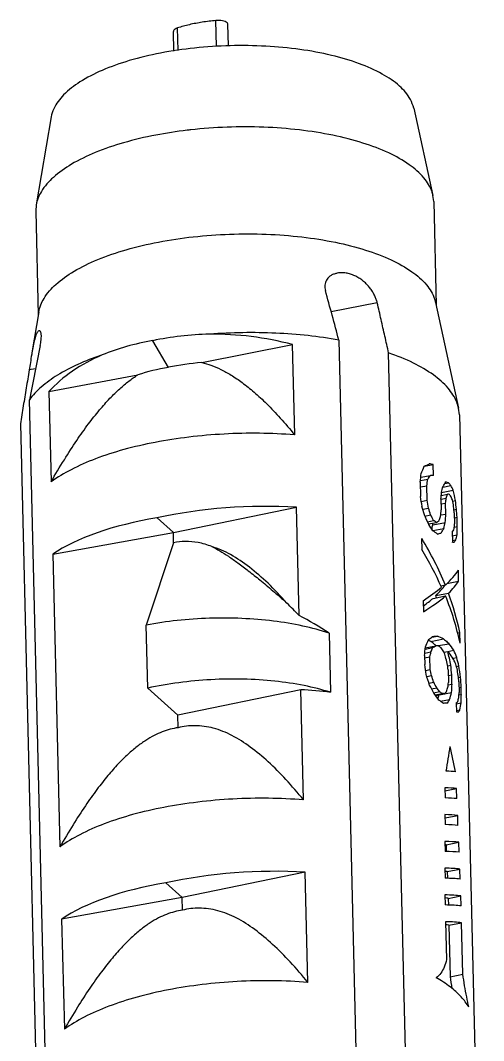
# Model space of a CAD drawing. Header units: millimetres. Extents: x 306 to 1885, y 393 to 1000.
# Drawn here: x 499.11 to 505.86, y 728.05 to 742.92 of the extents above; entities that cross this region are included whole.
import ezdxf

# ---------------------------------------------------------------- set-up
doc = ezdxf.new("R2010")
doc.units = ezdxf.units.MM

# ---------------------------------------------------------------- blocks, each defined once
blk = doc.blocks.new('u51')
at = {"color": 7}
for p, q in [((51.798, -83.133), (51.446, -68.554)), ((45.4, -83.262), (45.048, -68.695)), ((51.315, -68.905), (51.667, -83.484)), ((46.079, -69.588), (46.431, -84.167)), ((47.157, -84.353), (46.805, -69.774)), ((51.196, -75.916), (51.157, -74.311)), ((47.607, -74.995), (47.646, -76.6)), ((45.535, -75.078), (45.35, -75.114)), ((45.35, -75.114), (45.368, -75.864)), ((45.553, -75.829), (45.535, -75.078)), ((45.602, -75.879), (45.588, -75.329)), ((45.553, -75.829), (45.368, -75.864)), ((49.44, -76.23), (51.196, -75.916)), ((45.374, -76.108), (45.378, -76.255)), ((49.436, -76.047), (49.44, -76.23)), ((45.562, -76.219), (45.378, -76.255)), ((45.562, -76.219), (45.56, -76.121)), ((45.611, -76.269), (45.607, -76.123)), ((47.646, -76.6), (49.44, -76.23)), ((49.678, -76.445), (49.44, -76.23)), ((45.39, -76.499), (45.393, -76.646)), ((45.578, -76.61), (45.575, -76.514)), ((45.611, -76.659), (45.607, -76.513)), ((45.578, -76.61), (45.393, -76.646)), ((45.405, -76.89), (45.409, -77.037)), ((45.593, -77.001), (45.591, -76.903)), ((45.611, -77.049), (45.608, -76.903)), ((51.324, -81.234), (51.221, -76.97)), ((45.593, -77.001), (45.409, -77.037)), ((45.421, -77.281), (45.425, -77.428)), ((45.611, -77.439), (45.608, -77.293)), ((45.609, -77.392), (45.425, -77.428)), ((45.437, -77.673), (45.441, -77.819)), ((45.612, -77.829), (45.608, -77.683)), ((47.672, -77.654), (47.71, -79.259)), ((45.611, -77.786), (45.441, -77.819)), ((49.5, -78.706), (49.504, -78.889)), ((47.71, -79.259), (49.504, -78.889)), ((49.504, -78.889), (49.941, -79.283)), ((45.445, -79.054), (45.375, -79.068)), ((45.444, -78.957), (45.391, -78.967)), ((45.447, -79.067), (45.444, -78.934)), ((45.407, -79.183), (45.372, -79.19)), ((45.372, -79.19), (45.374, -79.296)), ((45.408, -79.377), (45.404, -79.217)), ((45.698, -79.183), (45.515, -79.218)), ((45.674, -79.09), (45.543, -79.115)), ((45.747, -79.175), (45.612, -79.201)), ((45.753, -79.183), (45.649, -79.203)), ((45.773, -79.215), (45.689, -79.231)), ((47.3, -80.083), (47.279, -79.221)), ((45.406, -79.29), (45.374, -79.296)), ((45.564, -79.33), (45.508, -79.341)), ((45.508, -79.341), (45.511, -79.474)), ((45.564, -79.551), (45.56, -79.365)), ((45.806, -79.271), (45.731, -79.286)), ((45.844, -79.353), (45.775, -79.367)), ((49.941, -79.283), (49.963, -80.2)), ((45.411, -79.435), (45.384, -79.44)), ((45.562, -79.464), (45.511, -79.474)), ((45.876, -79.452), (45.807, -79.465)), ((45.441, -79.599), (45.407, -79.605)), ((45.571, -79.608), (45.524, -79.617)), ((45.894, -79.54), (45.825, -79.554)), ((45.825, -79.554), (45.829, -79.74)), ((45.909, -79.758), (45.906, -79.625)), ((45.49, -79.718), (45.439, -79.728)), ((45.57, -79.816), (45.483, -79.833)), ((45.626, -79.806), (45.571, -79.817)), ((45.904, -79.794), (45.816, -79.811)), ((45.908, -79.725), (45.829, -79.74)), ((45.39, -79.935), (45.393, -80.095)), ((45.705, -79.901), (45.552, -79.93)), ((45.815, -79.963), (45.632, -79.999)), ((45.897, -79.869), (45.745, -79.898)), ((45.9, -79.851), (45.788, -79.872)), ((45.427, -80.088), (45.393, -80.095)), ((45.803, -80.023), (45.721, -80.039)), ((49.565, -81.399), (49.963, -80.2)), ((45.928, -80.556), (45.924, -80.396)), ((47.736, -80.341), (47.774, -81.918)), ((45.743, -80.63), (45.56, -80.665)), ((45.784, -80.59), (45.601, -80.625)), ((45.582, -80.807), (45.411, -80.84)), ((45.411, -80.84), (45.415, -80.999)), ((45.671, -80.772), (45.605, -80.785)), ((45.95, -81.461), (45.946, -81.301)), ((51.324, -81.234), (49.568, -81.548)), ((45.504, -81.431), (45.451, -81.441)), ((45.507, -81.568), (45.503, -81.409)), ((49.565, -81.399), (49.568, -81.548)), ((45.506, -81.502), (45.434, -81.516)), ((45.787, -81.578), (45.625, -81.61)), ((45.719, -81.532), (45.669, -81.542)), ((49.568, -81.548), (47.774, -81.918)), ((49.806, -81.763), (49.568, -81.548)), ((45.475, -81.629), (45.431, -81.638)), ((45.431, -81.638), (45.434, -81.771)), ((45.475, -81.835), (45.471, -81.676)), ((45.789, -81.661), (45.605, -81.696)), ((45.848, -81.675), (45.735, -81.696)), ((45.865, -81.707), (45.776, -81.725)), ((45.473, -81.764), (45.434, -81.771)), ((45.48, -81.881), (45.443, -81.888)), ((45.672, -81.805), (45.598, -81.819)), ((45.598, -81.819), (45.602, -81.979)), ((45.669, -82.038), (45.665, -81.878)), ((45.902, -81.79), (45.82, -81.806)), ((45.933, -81.888), (45.851, -81.904)), ((45.499, -82.008), (45.458, -82.016)), ((45.668, -82.034), (45.593, -82.049)), ((45.667, -81.966), (45.602, -81.979)), ((45.955, -82.003), (45.869, -82.019)), ((45.869, -82.019), (45.874, -82.232)), ((45.659, -82.132), (45.49, -82.165)), ((45.664, -82.091), (45.575, -82.109)), ((45.97, -82.286), (45.965, -82.073)), ((45.642, -82.211), (45.523, -82.233)), ((45.613, -82.264), (45.56, -82.275)), ((45.967, -82.309), (45.862, -82.329)), ((45.968, -82.214), (45.874, -82.232)), ((51.381, -83.605), (51.35, -82.288)), ((45.778, -82.38), (45.782, -82.54)), ((45.963, -82.354), (45.819, -82.382)), ((45.911, -82.515), (45.782, -82.54)), ((47.8, -82.972), (47.832, -84.288)), ((45.4, -83.262), (45.411, -83.36)), ((45.748, -84.902), (45.411, -83.36)), ((51.381, -83.605), (50.088, -83.846)), ((49.64, -83.956), (49.868, -84.345)), ((51.577, -83.936), (51.669, -83.918)), ((49.154, -84.026), (47.832, -84.288)), ((51.529, -84.763), (51.629, -84.168)), ((51.573, -86.233), (51.536, -84.718)), ((45.775, -86.373), (45.738, -84.858)), ((46.596, -84.896), (47.268, -84.766)), ((51.348, -87.605), (51.566, -86.323)), ((51.566, -86.323), (51.573, -86.233)), ((45.775, -86.373), (45.786, -86.462)), ((46.066, -87.732), (45.786, -86.462)), ((49.5, -88.572), (49.508, -88.902)), ((49.561, -88.563), (49.568, -88.852)), ((48.766, -88.64), (48.773, -88.955)), ((48.94, -88.629), (48.949, -89.009))]:
    blk.add_line(p, q, dxfattribs=at)
for centre, radius, start, end in [((46.606, -77.781), 1.607, 232.7377, 235.6252), ((46.598, -77.929), 1.588, 233.3033, 235.0561), ((48.097, -72.491), 6.779, 263.07, 266.73), ((46.374, -78.919), 1.205, 226.7787, 228.1748), ((46.623, -78.583), 1.603, 233.311, 235.0484), ((46.514, -79.068), 1.136, 226.925, 228.4359), ((46.591, -78.981), 1.252, 228.4655, 231.7154), ((50.163, -75.739), 5.203, 236.6112, 242.1978), ((56.017, -72.394), 11.477, 223.82, 225.0856), ((46.715, -80.158), 1.694, 233.9293, 236.722), ((46.708, -80.334), 1.674, 234.4762, 236.1713), ((46.264, -81.453), 0.969, 220.6303, 222.2498), ((46.261, -81.619), 0.96, 219.806, 223.0744), ((-57.419, -61.995), 111.182, 348.44034, 348.85586), ((49.154, -79.887), 4.492, 288.8472, 289.1579), ((132.629, -61.641), 88.438, 194.8812, 195.366), ((48.621, -81.068), 6.386, 276.7267, 280.8612), ((48.559, -80.587), 6.872, 276.3232, 276.7701)]:
    blk.add_arc(centre, radius, start, end, dxfattribs=at)
for centre, major_axis, ratio, start_param, end_param in [((48.409, -75.308), (3.189, 0.495), 0.089293, -2.848651, -2.660875), ((48.409, -75.308), (2.989, 0.464), 0.089293, -2.85493, -2.806176), ((48.408, -75.3), (3.201, -0.006), 0.38893, -1.162162, -0.513136), ((48.414, -75.552), (3.189, 0.495), 0.089293, -2.848651, -2.660875), ((48.418, -75.699), (3.189, 0.495), 0.089293, -2.848651, -2.660875), ((48.418, -75.699), (2.989, 0.464), 0.089293, -2.85493, -2.806176), ((48.424, -75.942), (3.189, 0.495), 0.089293, -2.842375, -2.667151), ((48.408, -75.3), (3.197, 0.162), 0.407554, -1.832151, -1.183125), ((48.427, -76.089), (3.189, 0.495), 0.089293, -2.842375, -2.667151), ((48.427, -76.089), (2.989, 0.464), 0.089293, -2.848232, -2.815678), ((48.433, -76.333), (3.189, 0.495), 0.089293, -2.836103, -2.673423), ((48.437, -76.479), (3.189, 0.495), 0.089293, -2.836103, -2.673423), ((48.437, -76.479), (2.989, 0.464), 0.089293, -2.841538, -2.824782), ((48.443, -76.723), (3.189, 0.495), 0.089293, -2.829833, -2.679692), ((48.446, -76.869), (3.189, 0.495), 0.089293, -2.829833, -2.679692), ((48.452, -77.113), (3.189, 0.495), 0.089293, -2.823567, -2.685959), ((48.456, -77.26), (3.189, 0.495), 0.089293, -2.823567, -2.685959), ((48.462, -77.504), (3.189, 0.495), 0.089293, -2.813899, -2.702767), ((48.47, -77.867), (-1.444, 6.216), 0.468354, 1.493872, 1.553008), ((48.47, -77.867), (1.556, 6.913), 0.392424, -4.594682, -4.542686), ((48.479, -78.23), (3.167, 1.033), 0.246051, 2.788119, 2.823018), ((48.483, -78.382), (3.189, 0.48), 0.101256, -2.874466, -2.848389), ((48.424, -75.963), (1.057, 14.257), 0.202215, 1.805308, 1.8141), ((48.469, -77.798), (2.349, 3.812), 0.551563, -4.090258, -4.063962), ((48.484, -78.42), (3.176, 0.901), 0.181163, 2.788959, 2.815036), ((48.486, -78.538), (3.105, 1.547), 0.415702, 2.530793, 2.556726), ((48.486, -78.501), (3.187, 0.556), 0.042756, -2.729552, -2.686293), ((48.461, -77.49), (1.418, 8.096), 0.342931, -4.446512, -4.437783), ((48.476, -78.116), (2.593, 3.203), 0.561879, -4.005245, -3.987817), ((48.478, -78.198), (1.057, 14.257), 0.202215, -4.625782, -4.617132), ((48.486, -78.525), (2.349, 3.812), 0.551564, -4.2378, -4.211864), ((48.491, -78.724), (3.105, 1.547), 0.415704, 2.504847, 2.522146), ((48.489, -78.63), (3.189, 0.48), 0.101256, -2.709943, -2.683967), ((48.486, -78.525), (2.202, 3.573), 0.551564, -4.224565, -4.209735), ((48.481, -78.292), (3.14, -0.939), 0.718319, -2.406866, -2.363286), ((48.477, -78.131), (-2.235, 3.063), 0.757619, 1.378357, 1.413425), ((48.566, -81.841), (-1.591, 16.544), 0.179148, 7.682338, 7.691131), ((48.529, -80.314), (-1.449, 10.388), 0.284781, 1.440754, 1.449484), ((48.493, -78.82), (1.418, 8.096), 0.342931, -4.593874, -4.58523), ((48.492, -78.768), (2.593, 3.203), 0.561879, -4.152469, -4.135178), ((48.485, -78.456), (3.178, -0.663), 0.674461, -2.488658, -2.462566), ((48.481, -78.329), (-2.506, 2.595), 0.77897, 1.225056, 1.251233), ((48.472, -77.945), (-1.47, 5.743), 0.5038, -4.59257, -4.575062), ((48.464, -77.611), (-1.442, 6.265), 0.464904, -4.543864, -4.517413), ((48.522, -80.006), (-1.442, 6.265), 0.464903, 7.65745, 7.683746), ((48.514, -79.688), (-1.47, 5.743), 0.5038, 1.404393, 1.421821), ((48.512, -79.58), (-1.591, 16.544), 0.179148, 1.5472, 1.555849), ((48.454, -77.175), (-1.449, 10.388), 0.284781, -4.529971, -4.521198), ((48.412, -75.455), (-1.591, 16.544), 0.179148, -4.483732, -4.474883), ((48.512, -79.574), (-2.235, 3.063), 0.757619, 7.357849, 7.392748), ((48.507, -79.384), (-2.506, 2.595), 0.77897, 0.98244, 1.008516), ((48.505, -79.29), (3.178, -0.663), 0.674461, 3.604079, 3.630093), ((48.503, -79.236), (-1.47, 5.743), 0.5038, 7.791715, 7.826295), ((48.497, -78.957), (-1.449, 10.388), 0.284781, -4.694984, -4.68634), ((48.498, -79.01), (-1.47, 5.743), 0.5038, 1.551754, 1.569045), ((48.508, -79.447), (3.14, -0.939), 0.718318, 3.651103, 3.694529), ((48.504, -79.256), (3.202, -0.206), 0.543298, 3.521589, 3.573499), ((48.499, -79.054), (-1.745, 4.101), 0.66258, 1.457791, 1.47509), ((48.501, -79.148), (3.178, -0.663), 0.674461, -2.54066, -2.514684), ((48.518, -79.832), (2.593, 3.203), 0.561879, -4.291547, -4.274039), ((48.536, -80.603), (1.418, 8.096), 0.342931, 1.524169, 1.532942), ((48.578, -82.322), (1.057, 14.257), 0.202215, 1.40495, 1.4138), ((48.522, -80.021), (-2.267, 3.007), 0.761035, 1.025117, 1.225037), ((48.507, -79.388), (3.202, -0.158), 0.523122, -2.77985, -2.719274), ((48.505, -79.322), (3.189, 0.48), 0.101256, -2.657942, -2.63185), ((48.508, -79.449), (3.176, 0.901), 0.181163, 2.546242, 2.572419), ((48.507, -79.401), (2.995, 0.245), 0.270941, -2.709747, -2.681559), ((48.526, -80.166), (2.349, 3.812), 0.551563, -4.45547, -4.429019), ((48.526, -80.179), (-2.274, 2.995), 0.761734, 1.021992, 1.187335), ((48.507, -79.401), (3.194, 0.261), 0.270941, -2.712809, -2.652118), ((48.509, -79.485), (3.187, 0.556), 0.042757, -2.642916, -2.599336), ((48.513, -79.647), (3.167, 1.033), 0.246051, 2.484257, 2.519325), ((48.523, -80.071), (3.172, 0.965), 0.214004, 2.46311, 2.67234), ((48.528, -80.25), (3.169, 1.011), 0.236022, 8.736767, 8.902751), ((48.523, -80.071), (2.974, 0.905), 0.214004, 2.565211, 2.671586), ((48.524, -80.073), (3.169, 1.011), 0.236022, 2.697388, 2.862731), ((48.524, -80.073), (2.971, 0.948), 0.236022, 2.69894, 2.853758), ((48.526, -80.179), (-2.132, 2.808), 0.761734, 1.176425, 1.185783), ((48.527, -80.232), (3.169, 1.015), 0.237772, 8.945203, 9.145122), ((48.526, -80.181), (-2.365, 2.84), 0.769812, 1.180605, 1.389834), ((48.522, -80.002), (-2.274, 2.995), 0.761734, 1.265157, 1.431142), ((48.537, -80.618), (3.201, -0.006), 0.38893, -1.162162, -0.513136), ((48.532, -80.43), (2.827, 2.587), 0.546807, -3.831265, -3.804969), ((48.539, -80.704), (3.167, 1.033), 0.246051, 2.788119, 2.823018), ((48.542, -80.856), (3.189, 0.48), 0.101255, -2.874466, -2.848389), ((48.483, -78.411), (1.057, 14.257), 0.202215, -4.477878, -4.469085), ((48.522, -80.018), (1.418, 8.096), 0.342931, -4.455231, -4.446512), ((48.541, -80.8), (3.105, 1.547), 0.415703, 8.943855, 8.961265), ((48.545, -80.968), (3.185, 0.676), 0.043459, 2.827525, 2.844902), ((48.547, -81.066), (3.105, 1.547), 0.415703, 2.504847, 2.539438), ((48.546, -80.995), (3.185, 0.676), 0.043459, 2.654434, 2.689079), ((48.538, -80.681), (3.004, -1.49), 0.766573, -2.235507, -2.200582), ((48.548, -81.1), (1.832, 4.64), 0.497373, -4.412659, -4.39965), ((48.547, -81.045), (1.057, 14.257), 0.202215, -4.651718, -4.643074), ((48.548, -81.1), (1.954, 4.949), 0.497373, -4.417336, -4.400048), ((48.555, -81.376), (2.593, 3.203), 0.561879, -4.187081, -4.169768), ((48.551, -81.214), (3.176, 0.901), 0.181161, 2.607193, 2.6332), ((48.541, -80.795), (-2.506, 2.595), 0.778971, 1.216347, 1.242494), ((48.547, -81.045), (0.991, 13.366), 0.202215, -4.651319, -4.64941), ((48.532, -80.437), (-1.745, 4.101), 0.662581, -4.695077, -4.659955), ((48.612, -83.739), (-1.516, 13.467), 0.220032, 7.682615, 7.691407), ((48.585, -82.638), (-1.42, 7.301), 0.402038, 1.390253, 1.407796), ((48.587, -82.683), (-1.449, 10.388), 0.284781, 1.449484, 1.458203), ((48.563, -81.729), (1.198, 11.179), 0.255104, -4.680332, -4.671681), ((48.532, -80.433), (-1.47, 5.743), 0.503801, -4.601306, -4.583822), ((48.503, -79.215), (-1.516, 13.467), 0.220032, -4.536227, -4.527467), ((48.518, -79.844), (-1.42, 7.301), 0.402038, -4.519074, -4.501425), ((48.537, -80.618), (3.197, 0.162), 0.407554, -1.832151, -1.183125), ((48.573, -82.14), (-1.745, 4.101), 0.662581, 1.266915, 1.301857), ((48.572, -82.096), (-1.47, 5.743), 0.5038, 1.413112, 1.430522), ((48.563, -81.702), (3.178, -0.663), 0.674462, -2.696482, -2.670428), ((48.556, -81.402), (2.593, 3.203), 0.561879, -4.100601, -4.083305), ((48.553, -81.295), (1.418, 8.096), 0.342931, -4.567942, -4.559297), ((48.567, -81.888), (1.198, 11.179), 0.255104, -4.671681, -4.663033), ((48.471, -77.903), (-1.591, 16.544), 0.179148, -4.483732, -4.474883), ((48.566, -81.847), (3.197, -0.402), 0.611613, -2.778713, -2.743926), ((48.559, -81.548), (3.189, 0.48), 0.101255, -2.822376, -2.796407), ((48.563, -81.712), (1.954, 4.949), 0.497373, -4.434627, -4.417336), ((48.564, -81.731), (3.191, 0.385), 0.175173, -2.817854, -2.783249), ((48.562, -81.678), (3.105, 1.547), 0.415702, 2.539438, 2.574015), ((48.572, -82.077), (3.105, 1.547), 0.415702, 2.391829, 2.418039), ((48.607, -83.538), (1.198, 11.179), 0.255104, 1.481074, 1.489834), ((48.639, -84.85), (1.057, 14.257), 0.202215, 1.40495, 1.4138), ((48.565, -81.805), (3.189, 0.48), 0.101255, -2.649252, -2.623134), ((48.587, -82.694), (2.349, 3.812), 0.551563, -4.455469, -4.429018), ((48.569, -81.938), (3.191, 0.385), 0.175173, -2.653391, -2.618547), ((48.572, -82.089), (3.18, 0.806), 0.127174, 2.528893, 2.572697), ((48.573, -82.134), (3.164, -0.822), 0.667038, -0.714034, -0.334879), ((48.423, -81.817), (3.032, -0.607), 0.704673, -1.189772, -1.022027), ((48.36, -81.829), (3.019, -0.826), 0.668682, -0.959771, -0.792026), ((48.469, -81.985), (3.372, -0.885), 0.66737, -0.976507, -0.723422), ((48.573, -82.134), (3.18, -0.596), 0.700286, -1.673557, -1.294402), ((48.5, -81.979), (3.388, -0.643), 0.701142, -1.279922, -1.026837)]:
    blk.add_ellipse(centre, major_axis=major_axis, ratio=ratio, start_param=start_param, end_param=end_param, dxfattribs=at)
for points, start_tangent, end_tangent in [([(49.436, -76.047), (49.551, -76.023), (49.667, -75.986), (49.784, -75.933), (49.906, -75.862), (50.032, -75.772), (50.165, -75.659), (50.307, -75.52), (50.457, -75.35), (50.617, -75.148), (50.786, -74.91), (50.966, -74.632), (51.157, -74.311)], (0.9905, 0.137509), (0.497944, 0.867209)), ([(49.64, -74.886), (50.098, -74.78), (50.51, -74.646), (50.867, -74.488), (51.157, -74.311)], (0.981939, 0.189198), (0.808865, 0.587994)), ([(45.262, -74.632), (45.374, -74.784), (45.533, -74.928), (45.738, -75.062)], (0.492575, -0.87027), (0.870066, -0.492935)), ([(45.262, -74.632), (45.293, -74.784), (45.324, -74.946), (45.35, -75.114)], (0.208085, -0.978111), (0.138683, -0.990337)), ([(45.535, -75.078), (45.509, -74.91), (45.508, -74.905)], (-0.136451, 0.990647), (-0.16997, 0.985449)), ([(47.607, -74.995), (48.119, -75.018), (48.638, -75.007), (49.149, -74.962), (49.64, -74.886)], (0.996999, -0.077416), (0.981939, 0.189198)), ([(45.588, -75.329), (45.623, -75.217), (45.673, -75.127), (45.738, -75.062)], (0.222224, 0.974996), (0.804419, 0.594063)), ([(47.607, -74.995), (47.865, -75.292), (48.122, -75.549), (48.383, -75.765), (48.651, -75.933), (48.922, -76.039), (49.191, -76.076), (49.436, -76.047)], (0.634374, -0.773026), (0.971165, 0.23841)), ([(49.5, -78.706), (49.616, -78.682), (49.731, -78.645), (49.848, -78.592), (49.97, -78.521), (50.096, -78.431), (50.229, -78.318), (50.371, -78.179), (50.521, -78.009), (50.681, -77.807), (50.85, -77.569), (51.03, -77.291), (51.221, -76.97)], (0.9905, 0.137509), (0.497944, 0.867209)), ([(49.705, -77.545), (50.162, -77.439), (50.575, -77.305), (50.931, -77.147), (51.221, -76.97)], (0.981939, 0.189198), (0.808865, 0.587994)), ([(47.672, -77.654), (48.183, -77.677), (48.702, -77.666), (49.214, -77.621), (49.705, -77.545)], (0.996999, -0.077416), (0.981939, 0.189198)), ([(47.672, -77.654), (47.929, -77.951), (48.186, -78.208), (48.447, -78.424), (48.715, -78.592), (48.986, -78.698), (49.256, -78.735), (49.5, -78.706)], (0.634374, -0.773026), (0.971165, 0.23841)), ([(47.279, -79.221), (47.661, -79.319), (48.089, -79.384), (48.548, -79.413), (49.02, -79.405), (49.49, -79.361), (49.941, -79.283)], (0.952283, -0.305216), (0.976853, 0.213912)), ([(45.632, -79.999), (45.604, -79.976), (45.577, -79.953), (45.552, -79.93)], (-0.782147, 0.623094), (-0.728608, 0.684931)), ([(47.3, -80.083), (47.682, -80.187), (48.11, -80.259), (48.569, -80.297), (49.042, -80.3), (49.512, -80.267), (49.963, -80.2)], (0.948496, -0.31679), (0.981939, 0.189198)), ([(49.009, -81.345), (48.893, -81.282), (48.766, -81.203), (48.628, -81.107), (48.476, -80.992), (48.307, -80.858), (48.121, -80.702), (47.914, -80.522)], (-0.896497, 0.44305), (-0.750285, 0.661115)), ([(47.914, -80.522), (48.189, -80.81), (48.459, -81.044), (48.734, -81.227), (49.009, -81.345)], (0.664385, -0.74739), (0.956104, -0.293029)), ([(49.009, -81.345), (49.207, -81.403), (49.395, -81.419), (49.565, -81.399)], (0.932142, -0.362094), (0.976335, 0.216265)), ([(49.833, -82.863), (50.291, -82.757), (50.703, -82.623), (51.059, -82.465), (51.35, -82.288)], (0.981939, 0.189198), (0.808865, 0.587994)), ([(51.35, -82.288), (51.157, -82.611), (50.975, -82.892), (50.805, -83.132), (50.643, -83.335), (50.492, -83.505), (50.349, -83.644), (50.215, -83.757), (50.088, -83.846)], (-0.497944, -0.867209), (-0.844355, -0.535784)), ([(47.8, -82.972), (48.312, -82.995), (48.83, -82.984), (49.342, -82.939), (49.833, -82.863)], (0.996999, -0.077416), (0.981939, 0.189198)), ([(49.154, -84.026), (49.02, -83.987), (48.878, -83.927), (48.727, -83.844), (48.566, -83.735), (48.393, -83.596), (48.208, -83.425), (48.011, -83.218), (47.8, -82.972)], (-0.974413, 0.224764), (-0.634374, 0.773026)), ([(51.669, -83.918), (51.712, -83.656), (51.755, -83.395), (51.798, -83.133)], (0.162644, 0.986685), (0.160947, 0.986963)), ([(45.412, -83.36), (45.439, -83.449), (45.566, -83.653), (45.779, -83.845), (46.07, -84.018), (46.431, -84.167)], (0.212771, -0.977102), (0.944766, -0.327747)), ([(50.628, -84.13), (50.958, -83.999), (51.257, -83.841), (51.495, -83.668), (51.667, -83.484)], (0.944614, 0.328182), (0.589565, 0.807721)), ([(51.629, -84.169), (51.633, -84.146), (51.652, -84.026), (51.669, -83.918)], (0.166758, 0.985998), (0.162644, 0.986685)), ([(46.431, -84.167), (46.486, -84.41), (46.541, -84.653), (46.596, -84.896)], (0.220278, -0.975437), (0.22218, -0.975006)), ([(51.508, -84.275), (51.495, -84.355), (51.492, -84.419), (51.499, -84.466), (51.515, -84.49), (51.524, -84.49)], (-0.200552, -0.979683), (0.974875, 0.222751)), ([(51.524, -84.49), (51.537, -84.483), (51.563, -84.443), (51.588, -84.369), (51.611, -84.266), (51.629, -84.169)], (0.974875, 0.222751), (0.166758, 0.985998)), ([(47.157, -84.353), (47.605, -84.418), (48.075, -84.454), (48.557, -84.461), (49.039, -84.44)], (0.984031, -0.177999), (0.997142, 0.075548)), ([(51.529, -84.763), (51.453, -84.96), (51.279, -85.165), (51.016, -85.356), (50.671, -85.526), (50.256, -85.67), (49.787, -85.782)], (-0.164378, -0.986397), (-0.981939, -0.189198)), ([(49.787, -85.782), (49.278, -85.858), (48.748, -85.897), (48.214, -85.896), (47.694, -85.856), (47.206, -85.778), (46.767, -85.665), (46.392, -85.521), (46.093, -85.35), (45.88, -85.159), (45.762, -84.953), (45.748, -84.902)], (-0.981939, -0.189198), (-0.208268, 0.978072)), ([(46.596, -84.896), (46.611, -84.945), (46.632, -84.997), (46.66, -85.049), (46.695, -85.101), (46.736, -85.15), (46.783, -85.197), (46.836, -85.239), (46.894, -85.275), (46.956, -85.303), (47.02, -85.323), (47.084, -85.333), (47.144, -85.333), (47.181, -85.328)], (0.22218, -0.975006), (0.981785, 0.189994)), ([(47.181, -85.328), (47.199, -85.323), (47.247, -85.307), (47.286, -85.284), (47.317, -85.256), (47.339, -85.225), (47.353, -85.191), (47.36, -85.155), (47.36, -85.116), (47.352, -85.075)], (0.981785, 0.189994), (-0.265157, 0.964205)), ([(49.825, -87.34), (50.294, -87.228), (50.708, -87.085), (51.053, -86.915), (51.317, -86.724), (51.491, -86.519), (51.567, -86.323)], (0.981939, 0.189198), (0.166681, 0.986011)), ([(45.786, -86.462), (45.799, -86.512), (45.918, -86.718), (46.13, -86.909), (46.429, -87.08), (46.805, -87.224), (47.244, -87.337), (47.731, -87.415), (48.251, -87.455), (48.786, -87.455), (49.316, -87.417)], (0.210384, -0.977619), (0.993915, 0.110147)), ([(49.756, -88.535), (50.21, -88.425), (50.607, -88.283), (50.931, -88.114), (51.167, -87.926), (51.311, -87.724), (51.348, -87.604)], (0.981939, 0.189198), (0.170527, 0.985353)), ([(46.066, -87.732), (46.115, -87.861), (46.273, -88.055), (46.524, -88.23), (46.858, -88.381), (47.263, -88.502), (47.724, -88.588), (48.221, -88.635), (48.74, -88.642), (49.259, -88.608), (49.756, -88.535)], (0.218617, -0.975811), (0.981939, 0.189198)), ([(49.508, -88.902), (49.542, -88.886), (49.563, -88.868), (49.568, -88.852)], (0.952425, 0.304774), (0.005769, 0.999983)), ([(48.773, -88.955), (48.775, -88.963), (48.786, -88.977)], (0.025911, -0.999664), (0.742655, -0.669674)), ([(48.786, -88.977), (48.813, -88.994), (48.852, -89.005), (48.899, -89.01), (48.949, -89.009)], (0.742655, -0.669674), (0.996028, 0.089035)), ([(48.949, -89.009), (49.147, -88.985), (49.335, -88.949), (49.508, -88.902)], (0.996028, 0.089035), (0.952425, 0.304774))]:
    blk.add_spline(points, degree=3, dxfattribs=dict(at, start_tangent=start_tangent, end_tangent=end_tangent))
blk = doc.blocks.new('u15')
blk.add_blockref('u51', (-79.896, 115.482))

msp = doc.modelspace()

# ---------------------------------------------------------------- block references
at = {"rotation": 180}
msp.add_blockref('u15', (471.008, 769.39), dxfattribs=at)

doc.saveas('drawing.dxf')
